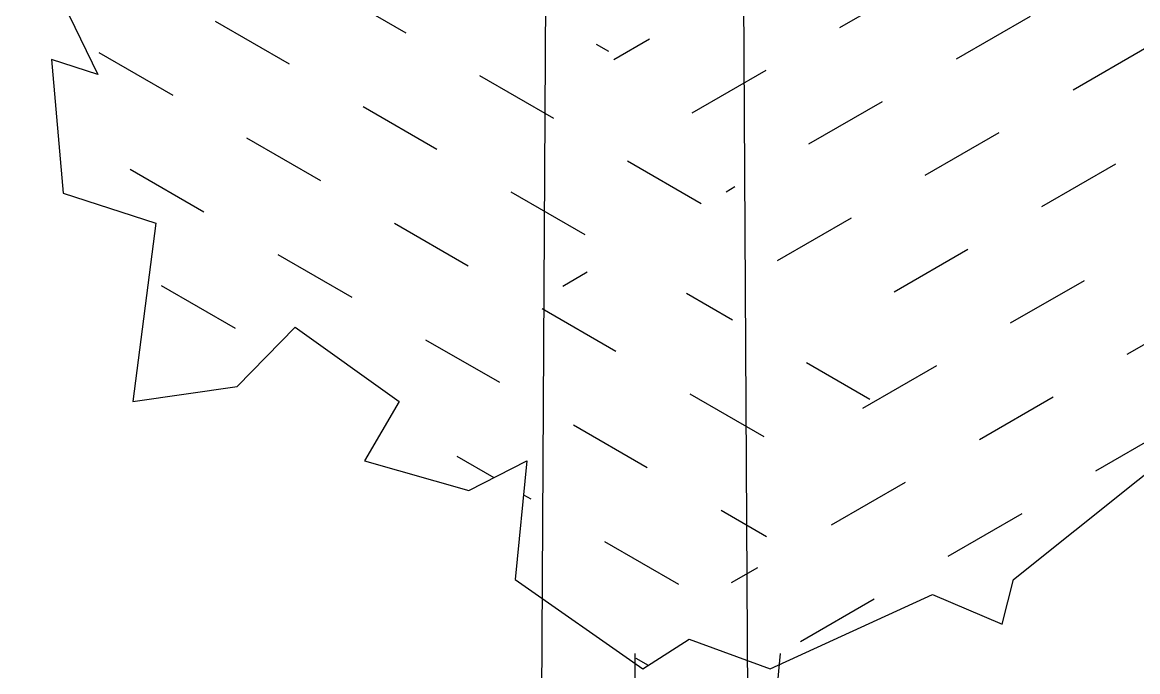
# Model space of a CAD drawing. Extents: x -1568 to -728, y -1287 to -990.
# Drawn here: x -1434.461 to -1431.141, y -1094.614 to -1092.68 of the extents above; entities that cross this region are included whole.
import ezdxf

# ---------------------------------------------------------------- set-up
doc = ezdxf.new("R2010")
doc.units = 0
doc.header["$LTSCALE"] = 5
doc.layers.add('LH', color=94, linetype='CONTINUOUS')
doc.layers.add('灯杆', color=4, linetype='CONTINUOUS')
doc.layers.add('标注', color=4, linetype='CONTINUOUS', lineweight=15)

# ---------------------------------------------------------------- blocks, each defined once
blk = doc.blocks.new('双头路灯')
at = {"layer": '灯杆'}
for p, q in [((-0.3139, 0), (-0.1519, 28.9096)), ((0.1519, 28.9096), (0.3139, 0))]:
    blk.add_line(p, q, dxfattribs=at)

msp = doc.modelspace()

# ---------------------------------------------------------------- hatches: boundary and pattern name
at = {"layer": 'LH'}
h = msp.add_hatch(dxfattribs=at)
h.set_pattern_fill('DASH', color=256, scale=0.08, angle=330, style=0)
h.set_pattern_definition([(330, (-2117.21703, -1386.22435), (0.34697045, 0.09297045), [0.254, -0.254])])
h.paths.add_polyline_path([(-1432.40703, -1084.4747), (-1432.64859, -1085.00558), (-1433.06271, -1085.35946), (-1432.95915, -1085.58068), (-1432.82115, -1085.6249), (-1433.09721, -1085.75762), (-1433.06271, -1085.93456), (-1433.54577, -1086.50966), (-1433.75283, -1086.6866), (-1433.51127, -1086.95204), (-1433.54577, -1087.12898), (-1433.61483, -1087.52714), (-1433.82183, -1087.57142), (-1433.99439, -1087.88108), (-1433.95989, -1088.23496), (-1434.20145, -1088.27918), (-1434.40845, -1088.76584), (-1434.30495, -1088.85428), (-1434.37395, -1089.29666), (-1434.58101, -1089.60638), (-1434.30495, -1089.51788), (-1434.68451, -1090.04876), (-1434.47745, -1090.2257), (-1434.68451, -1090.53536), (-1434.71901, -1091.15468), (-1434.54651, -1091.2874), (-1434.44295, -1091.72978), (-1434.61551, -1091.68556), (-1434.47745, -1092.12794), (-1434.54651, -1092.5261), (-1434.40845, -1092.48182), (-1434.23595, -1092.83576), (-1434.37395, -1092.79148), (-1434.33945, -1093.18964), (-1434.06339, -1093.27814), (-1434.13239, -1093.80896), (-1433.82183, -1093.76474), (-1433.64933, -1093.5878), (-1433.33877, -1093.80896), (-1433.44227, -1093.98596), (-1433.13171, -1094.0744), (-1432.95915, -1093.98596), (-1432.99365, -1094.33984), (-1432.61409, -1094.60528), (-1432.47609, -1094.51678), (-1431.73446, -1093.53132), (-1433.10088, -1093.45098), (-1432.27701, -1093.2903), (-1432.71908, -1092.7681), (-1432.31719, -1092.54717), (-1432.37748, -1092.30615), (-1432.96022, -1091.8442), (-1432.25691, -1091.66344), (-1431.63045, -1090.7087), (-1433.58314, -1089.95623), (-1433.30182, -1089.7353), (-1432.07606, -1088.91182), (-1431.79474, -1088.63064), (-1433.3822, -1087.78708), (-1432.6588, -1087.14436), (-1431.87512, -1086.64224)])
h = msp.add_hatch(dxfattribs=at)
h.set_pattern_fill('DASH', color=256, scale=0.08, angle=30, style=0)
h.set_pattern_definition([(30, (-2117.21703, -1386.22435), (0.09297045, 0.34697045), [0.254, -0.254])])
h.paths.add_polyline_path([(-1431.06129, -1086.8636), (-1431.37185, -1086.7751), (-1431.26835, -1086.24422), (-1431.50985, -1085.75762), (-1431.61341, -1085.93456), (-1431.88947, -1085.22674), (-1431.99297, -1085.31524), (-1432.20003, -1084.74014), (-1432.26903, -1084.82864), (-1432.40703, -1084.4747), (-1431.87512, -1086.64224), (-1432.6588, -1087.14436), (-1433.3822, -1087.78708), (-1431.79474, -1088.63064), (-1432.07606, -1088.91182), (-1433.30182, -1089.7353), (-1433.58314, -1089.95623), (-1431.63045, -1090.7087), (-1432.25691, -1091.66344), (-1432.96022, -1091.8442), (-1432.37748, -1092.30615), (-1432.31719, -1092.54717), (-1432.71908, -1092.7681), (-1432.27701, -1093.2903), (-1433.10088, -1093.45098), (-1431.73446, -1093.53132), (-1432.47609, -1094.51678), (-1432.23453, -1094.60528), (-1431.75141, -1094.38406), (-1431.54435, -1094.47256), (-1431.50985, -1094.33984), (-1430.95779, -1093.89746), (-1431.06129, -1093.63202), (-1430.81973, -1093.27814), (-1430.44017, -1093.1012), (-1430.40567, -1092.74726), (-1430.71623, -1092.57032), (-1430.26761, -1092.30488), (-1430.19861, -1091.951), (-1430.40567, -1091.46434), (-1430.16411, -1090.57958), (-1430.64723, -1089.78332), (-1430.81973, -1089.78332), (-1430.54367, -1089.51788), (-1430.81973, -1089.34094), (-1430.64723, -1089.03128), (-1430.71623, -1088.89856), (-1430.99229, -1088.85428), (-1430.78523, -1088.5004), (-1430.88873, -1087.70408), (-1431.09579, -1087.61564), (-1430.88873, -1087.52714)])

# ---------------------------------------------------------------- linework, layer by layer
for points in [[(-1434.40845, -1092.48182), (-1434.23595, -1092.83576), (-1434.37395, -1092.79148), (-1434.33945, -1093.18964), (-1434.06339, -1093.27814), (-1434.13239, -1093.80896), (-1433.82183, -1093.76474), (-1433.64933, -1093.5878), (-1433.33877, -1093.80896), (-1433.44227, -1093.98596), (-1433.13171, -1094.0744), (-1432.95915, -1093.98596), (-1432.99365, -1094.33984), (-1432.61409, -1094.60528), (-1432.47609, -1094.51678), (-1432.23453, -1094.60528), (-1431.75141, -1094.38406), (-1431.54435, -1094.47256), (-1431.50985, -1094.33984), (-1430.95779, -1093.89746)], [(-1432.63733, -1094.5598), (-1432.63733, -1095.2798), (-1432.74617, -1095.97994)], [(-1432.20533, -1094.5598), (-1432.26311, -1095.18368), (-1432.26311, -1095.75878), (-1432.22855, -1095.97994)]]:
    msp.add_lwpolyline(points, dxfattribs=at)

# ---------------------------------------------------------------- block references
at = {"layer": '标注', "xscale": -1}
msp.add_blockref('双头路灯', (-1432.60847, -1095.95174), dxfattribs=at)

doc.saveas('drawing.dxf')
